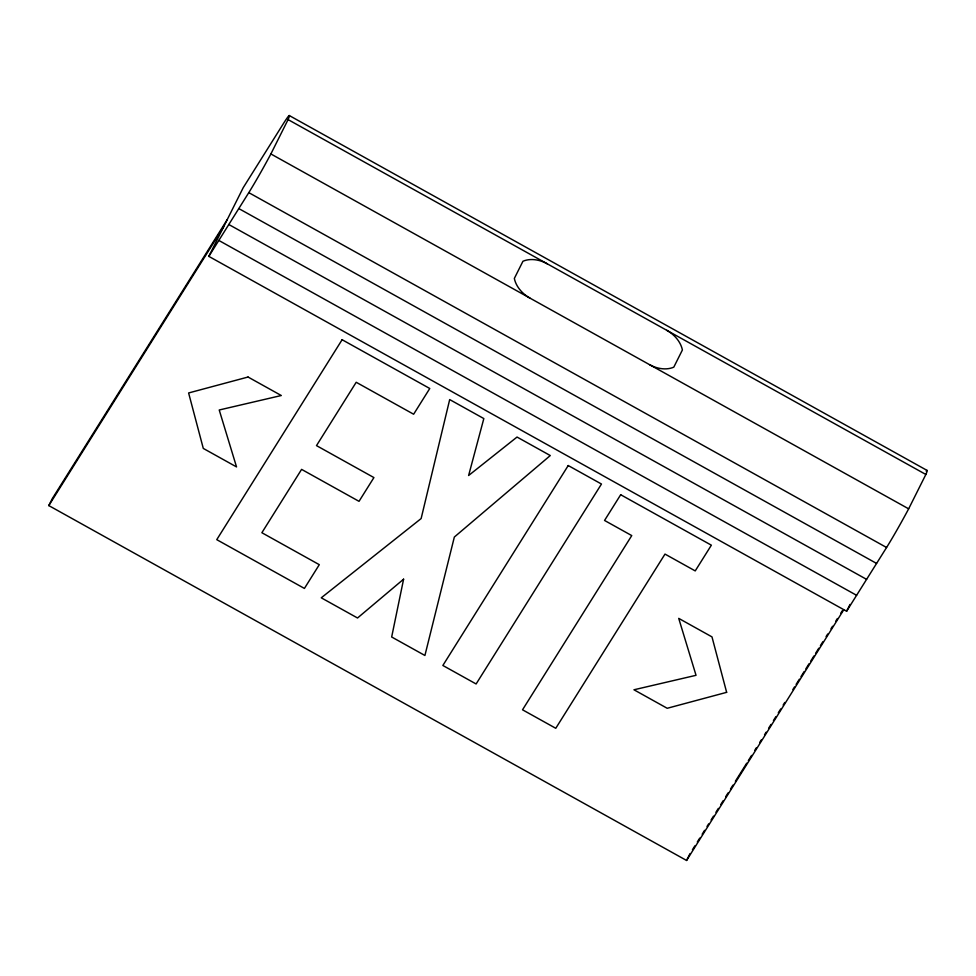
<?xml version="1.0" encoding="UTF-8"?>
<svg xmlns="http://www.w3.org/2000/svg" width="976" height="976" viewBox="0 0 976 976"><rect width="100%" height="100%" fill="white"/><g stroke="black" fill="none" stroke-linecap="round" stroke-linejoin="round"><path stroke-width="1.46" d="M843.703 609.878L686.579 860.466L48.8 505.592L52.24 498.724L227.176 219.722M208.827 256.371L243.231 187.66L283.199 123.928A41.175 1.964 -60.9 0 1 288.079 119.597L925.858 474.47L908.656 508.825A41.175 1.964 -60.9 0 1 886.574 547.499L846.607 611.244L208.827 256.371L248.795 192.638A41.175 1.964 -60.9 0 0 270.877 153.952L288.079 119.597M686.579 860.466L690.02 853.597M846.607 611.244L849.998 604.473M48.8 505.592L223.736 226.603M692.448 849.718L694.888 845.838M697.315 841.971L699.743 838.091M702.171 834.224L704.599 830.344M707.027 826.465L708.649 823.89M711.077 820.011L713.505 816.131M715.945 812.264L718.373 808.384M720.8 804.517L723.228 800.637M725.656 796.758L728.084 792.89M730.524 789.011L732.952 785.131M735.379 781.264L746.713 763.183M748.336 760.597L751.581 755.424M754.814 750.263L756.437 747.677M759.67 742.516L761.292 739.93M764.537 734.757L766.148 732.183M768.588 728.303L771.016 724.424M773.443 720.556L775.871 716.677M778.299 712.797L780.727 708.93M783.167 705.05L784.777 702.464M792.878 689.556L794.501 686.97M796.123 684.383L799.356 679.223M800.979 676.636L804.224 671.476M805.834 668.889L809.08 663.717M810.702 661.142L813.935 655.97M815.558 653.383L818.791 648.223M820.413 645.636L822.841 641.757M826.086 636.596L827.709 634.01M830.942 628.849L832.565 626.263M835.81 621.09L837.42 618.516M840.665 613.343L842.288 610.756M289.274 115.534L927.054 470.408M270.877 153.952L908.656 508.825M248.795 192.638L886.574 547.499M238.803 208.571L876.582 563.433M228.811 224.504L866.59 579.366M218.819 240.438L856.599 595.311M529.98 298.119A26.645 19.666 32.1 0 1 514.34 278.441L522.941 261.263A26.645 19.666 32.1 0 1 547.182 263.764M649.565 364.658A26.645 19.666 32.1 0 0 673.794 367.159L682.395 349.981A26.645 19.666 32.1 0 0 666.767 330.303M926.2 471.164A41.175 1.964 -60.9 0 1 925.858 474.47M403.6 579.183L391.669 636.986L424.914 655.482L454.34 537.044L550.281 455.548L517.036 437.053L468.614 475.507L483.828 418.57L449.692 399.574L421.132 518.561L321.263 597.812L357.533 617.991L403.6 579.183M342.112 339.721L216.757 539.655L304.414 588.43L319.298 564.677L261.873 532.725L301.596 469.383L359.022 501.335L373.918 477.581L316.492 445.617L356.203 382.275L413.641 414.227L429.769 388.497L342.112 339.721M568.227 465.54L442.86 665.473L476.117 683.969L601.472 484.035L568.227 465.54M620.687 494.722L604.547 520.452L631.753 535.592L522.526 709.796L555.771 728.291L664.998 554.087L695.229 570.911L711.358 545.181L620.687 494.722M248.05 377.029L188.612 392.962L203.289 448.423L236.534 466.918L219.222 409.993L281.295 395.524L248.05 377.029M726.644 692.338L667.206 708.283L633.961 689.776L696.034 675.307L678.723 618.381L711.98 636.889L726.644 692.338"/></g></svg>
